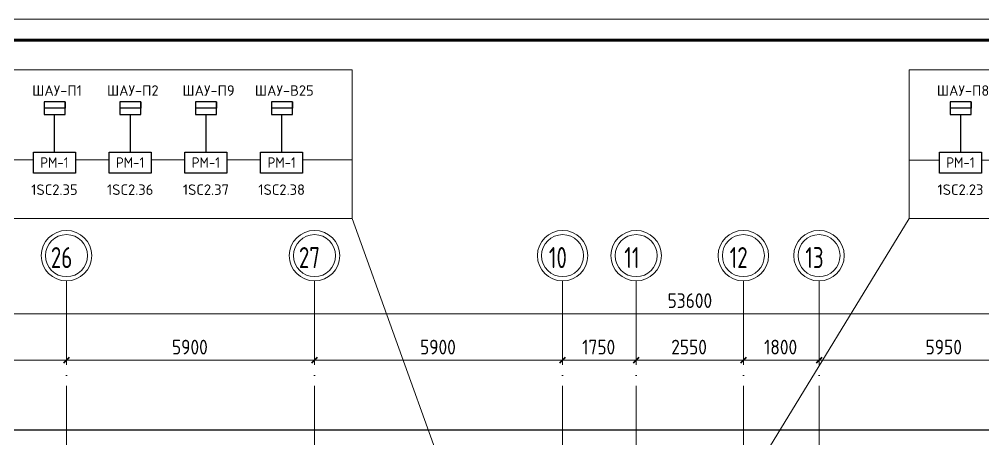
# Model space of a CAD drawing. Header units: millimetres. Extents: x -1073752 to 1436911, y -1379358 to 94781.
# Drawn here: x -1042007 to -1019067, y -766186 to -756179 of the extents above; entities that cross this region are included whole.
import ezdxf
from ezdxf.enums import TextEntityAlignment as Align

# ---------------------------------------------------------------- set-up
doc = ezdxf.new("R2010")
doc.units = ezdxf.units.MM
doc.set_wipeout_variables(frame=1)
doc.linetypes.add('ADSK_Линия сетки', pattern=[25, 20, -2.5, 0, -2.5])
for name, color, linetype, lineweight in [('RC-Линии_связи-Адресные', 5, 'Continuous', 50), ('RC-Прочее_оборудование', 1, 'Continuous', 30), ('АПС', 5, 'Continuous', 30), ('лс', 5, 'Continuous', 30), ('Оси', 252, 'Continuous', 9), ('ОФ_рамка', 8, 'Continuous', 60), ('Размеры', 250, 'Continuous', 9), ('Стены наружные', 7, 'Continuous', 18)]:
    doc.layers.add(name, color=color, linetype=linetype, lineweight=lineweight)
doc.styles.add('GOST Common', font='', dxfattribs={"width": 0.9, "height": 500})
doc.styles.add('GOST Common_1', font='', dxfattribs={"width": 0.9, "height": 350})
doc.styles.add('ICOCPEUR', font='isocpeur.ttf', dxfattribs={"height": 250})
doc.styles.add('ISOCPEUR', font='isocpeur.ttf', dxfattribs={"height": 250})
doc.styles.add('RubezhCAD', font='isocpeur.ttf')
doc.styles.get("Standard").update_dxf_attribs({"font": 'arial.ttf'})
doc.styles.get('GOST Common').set_extended_font_data('GOST 2.304 type A')
doc.styles.get('GOST Common_1').set_extended_font_data('GOST Common')

# ---------------------------------------------------------------- blocks, each defined once
blk = doc.blocks.new('подвал')
at = {"layer": 'Оси', "color": 251, "linetype": 'ADSK_Линия сетки', "ltscale": 100, "true_color": 0x636466}
for p, q in [((-219117, 29968), (-219117, 10062)), ((-213217, 29968), (-213217, 10062)), ((-207317, 29968), (-207317, -28468)), ((-205567, 29968), (-205567, -28468)), ((-203017, 29968), (-203017, -28468)), ((-201217, 29968), (-201217, -28468))]:
    blk.add_line(p, q, dxfattribs=at)
at = {"layer": 'Оси', "color": 251, "lineweight": 20, "true_color": 0x636466}
for centre, radius, start, end in [((-219117, 30568), 600, 0, 180), ((-219117, 30568), 500, 0, 180), ((-213217, 30568), 600, 0, 180), ((-213217, 30568), 500, 0, 180), ((-207317, 30568), 600, 0, 180), ((-207317, 30568), 500, 0, 180), ((-205567, 30568), 600, 0, 180), ((-205567, 30568), 500, 0, 180), ((-203017, 30568), 600, 0, 180), ((-203017, 30568), 500, 0, 180), ((-201217, 30568), 600, 0, 180), ((-201217, 30568), 500, 0, 180), ((-219117, 30568), 600, 180, 0), ((-219117, 30568), 500, 180, 0), ((-213217, 30568), 600, 180, 0), ((-213217, 30568), 500, 180, 0), ((-207317, 30568), 600, 180, 0), ((-207317, 30568), 500, 180, 0), ((-205567, 30568), 600, 180, 0), ((-205567, 30568), 500, 180, 0), ((-203017, 30568), 600, 180, 0), ((-203017, 30568), 500, 180, 0), ((-201217, 30568), 600, 180, 0), ((-201217, 30568), 500, 180, 0)]:
    blk.add_arc(centre, radius, start, end, dxfattribs=at)
at = {"layer": 'Размеры', "color": 251, "lineweight": 20, "true_color": 0x636466}
for p, q in [((-231217, 29184), (-177317, 29184)), ((-219117, 28080), (-219117, 28230)), ((-219117, 28080), (-219117, 28230)), ((-213217, 28080), (-213217, 28230)), ((-213217, 28080), (-213217, 28230)), ((-207317, 28080), (-207317, 28230)), ((-207317, 28080), (-207317, 28230)), ((-205567, 28080), (-205567, 28230)), ((-205567, 28080), (-205567, 28230)), ((-203017, 28080), (-203017, 28230)), ((-203017, 28080), (-203017, 28230)), ((-201217, 28080), (-201217, 28230)), ((-201217, 28080), (-201217, 28230)), ((-225267, 28080), (-219117, 28080)), ((-219117, 28080), (-219117, 28030)), ((-219117, 28080), (-213217, 28080)), ((-219117, 28080), (-219117, 28030)), ((-213217, 28080), (-213217, 28030)), ((-213217, 28080), (-207317, 28080)), ((-213217, 28080), (-213217, 28030)), ((-207317, 28080), (-207317, 28030)), ((-207317, 28080), (-205567, 28080)), ((-207317, 28080), (-207317, 28030)), ((-205567, 28080), (-205567, 28030)), ((-205567, 28080), (-203017, 28080)), ((-205567, 28080), (-205567, 28030)), ((-203017, 28080), (-203017, 28030)), ((-203017, 28080), (-201217, 28080)), ((-203017, 28080), (-203017, 28030)), ((-201217, 28080), (-201217, 28030)), ((-201217, 28080), (-195267, 28080)), ((-201217, 28080), (-201217, 28030))]:
    blk.add_line(p, q, dxfattribs=at)
at = {"layer": 'Размеры', "color": 251, "lineweight": 40, "true_color": 0x636466}
for p, q in [((-219117, 28080), (-219188, 28009)), ((-219117, 28080), (-219188, 28009)), ((-219117, 28080), (-219046, 28151)), ((-219117, 28080), (-219046, 28151)), ((-213217, 28080), (-213288, 28009)), ((-213217, 28080), (-213288, 28009)), ((-213217, 28080), (-213146, 28151)), ((-213217, 28080), (-213146, 28151)), ((-207317, 28080), (-207388, 28009)), ((-207317, 28080), (-207388, 28009)), ((-207317, 28080), (-207246, 28151)), ((-207317, 28080), (-207246, 28151)), ((-205567, 28080), (-205638, 28009)), ((-205567, 28080), (-205638, 28009)), ((-205567, 28080), (-205496, 28151)), ((-205567, 28080), (-205496, 28151)), ((-203017, 28080), (-203088, 28009)), ((-203017, 28080), (-203088, 28009)), ((-203017, 28080), (-202946, 28151)), ((-203017, 28080), (-202946, 28151)), ((-201217, 28080), (-201288, 28009)), ((-201217, 28080), (-201288, 28009)), ((-201217, 28080), (-201146, 28151)), ((-201217, 28080), (-201146, 28151))]:
    blk.add_line(p, q, dxfattribs=at)
at = {"layer": 'Стены наружные', "color": 251, "lineweight": 30, "true_color": 0x636466}
blk.add_line((-177017, 26412), (-231517, 26412), dxfattribs=at)
at = {"layer": 'Оси', "color": 251, "true_color": 0x636466, "style": 'GOST Common', "width": 0.9}
for s, p in [('26', (-219489, 30272)), ('27', (-213589, 30272)), ('10', (-207644, 30272)), ('11', (-205850, 30272)), ('12', (-203344, 30272)), ('13', (-201544, 30272))]:
    blk.add_text(s, height=500, dxfattribs=at).set_placement(p)
at = {"layer": 'Размеры', "color": 251, "lineweight": 20, "true_color": 0x636466, "char_height": 350, "attachment_point": 1, "line_spacing_factor": 1.022761, "style": 'GOST Common_1'}
for s, insert, width in [('53600', (-204819, 29672), 1324.48), ('5900', (-216608, 28567), 1059.58), ('5900', (-210708, 28567), 1059.58), ('1750', (-206851, 28567), 980.83), ('2550', (-204733, 28567), 1059.58), ('1800', (-202526, 28567), 980.83), ('5950', (-198683, 28567), 1059.58)]:
    blk.add_mtext(s, dxfattribs=dict(at, insert=insert, width=width))
blk = doc.blocks.new('А0')
at = {"layer": 'ОФ_рамка', "color": 0, "linetype": 'Continuous', "lineweight": 5, "ltscale": 100}
blk.add_lwpolyline([(341068, -309617), (222168, -309617)], dxfattribs=at)
at = {"layer": 'ОФ_рамка', "color": 0, "linetype": 'Continuous', "ltscale": 100}
blk.add_lwpolyline([(340568, -310117), (224168, -310117)], dxfattribs=at)
blk = doc.blocks.new('РМ1')
at = {"layer": 'RC-Прочее_оборудование'}
blk.add_point((0, 0), dxfattribs=at)
blk.add_wipeout([(5, 2.5), (5, -2.5), (-5, -2.5), (-5, 2.5)]).dxf.layer = 'RC-Прочее_оборудование'
blk.add_wipeout([(-5, -2.5), (-5, 2.5), (5, 2.5), (5, -2.5)]).dxf.layer = 'RC-Прочее_оборудование'
for p, q in [((-5, 2.5), (5, 2.5)), ((-5, -2.5), (-5, 2.5)), ((-5, 2.5), (-5, 2.5)), ((5, 2.5), (5, -2.5)), ((5, -2.5), (-5, -2.5))]:
    blk.add_line(p, q, dxfattribs=at)
at = {"layer": 'RC-Прочее_оборудование', "ltscale": 100, "style": 'ISOCPEUR', "width": 0.9}
blk.add_text('РМ-1', height=2.5, dxfattribs=at).set_placement((0, 0), align=Align.MIDDLE)
at = {"layer": 'RC-Прочее_оборудование'}
blk.add_attdef('PSTN', text='', height=2.5, dxfattribs=at).set_placement((5.72, 2.54), align=Align.BOTTOM_CENTER)

msp = doc.modelspace()

# ---------------------------------------------------------------- linework, layer by layer
at = {"layer": 'АПС', "color": 7, "lineweight": 30}
for points in [[(-1040915.2, -758145.4), (-1041415.2, -758145.4), (-1041415.2, -758445.4), (-1040915.2, -758445.4), (-1040915.2, -758145.4), (-1040915.2, -758295.4), (-1041415.2, -758295.4)], [(-1039113.5, -758145.4), (-1039613.5, -758145.4), (-1039613.5, -758445.4), (-1039113.5, -758445.4), (-1039113.5, -758145.4), (-1039113.5, -758295.4), (-1039613.5, -758295.4)], [(-1037311.8, -758145.4), (-1037811.8, -758145.4), (-1037811.8, -758445.4), (-1037311.8, -758445.4), (-1037311.8, -758145.4), (-1037311.8, -758295.4), (-1037811.8, -758295.4)], [(-1035510.2, -758145.4), (-1036010.2, -758145.4), (-1036010.2, -758445.4), (-1035510.2, -758445.4), (-1035510.2, -758145.4), (-1035510.2, -758295.4), (-1036010.2, -758295.4)], [(-1019364.4, -758145.4), (-1019864.4, -758145.4), (-1019864.4, -758445.4), (-1019364.4, -758445.4), (-1019364.4, -758145.4), (-1019364.4, -758295.4), (-1019864.4, -758295.4)]]:
    msp.add_lwpolyline(points, dxfattribs=at)
at = {"layer": 'лс'}
for p, q in [((-1034089.2, -759526.3), (-1046716.4, -759537)), ((-1012538.4, -759526.3), (-1020836.5, -759537))]:
    msp.add_line(p, q, dxfattribs=at)
at = {"layer": 'лс', "color": 0, "lineweight": 20}
for p, q in [((-1034089.2, -760921.9), (-1028843.4, -775484.9)), ((-1020836.5, -760921.9), (-1024336.9, -766650.1))]:
    msp.add_line(p, q, dxfattribs=at)
for points in [[(-1046716.4, -757383.1), (-1034089.2, -757383.1), (-1034089.2, -760921.9), (-1046716.4, -760921.9)], [(-1020836.5, -757383.1), (-1012538.4, -757383.1), (-1012538.4, -760921.9), (-1020836.5, -760921.9)]]:
    msp.add_lwpolyline(points, close=True, dxfattribs=at)
at = {"layer": 'лс', "color": 96, "true_color": 0x008800}
for points in [[(-1041165.2, -759339.3), (-1041165.2, -758445.4)], [(-1039363.5, -759339.3), (-1039363.5, -758445.4)], [(-1037561.8, -759339.3), (-1037561.8, -758445.4)], [(-1035760.2, -759339.3), (-1035760.2, -758445.4)], [(-1019614.4, -759339.3), (-1019614.4, -758445.4)]]:
    msp.add_lwpolyline(points, dxfattribs=at)

# ---------------------------------------------------------------- block references
msp.add_blockref('подвал', (-821766.8, -792372.8))
at = {"layer": 'ОФ_рамка', "color": 0, "lineweight": -2}
msp.add_blockref('А0', (-1295919.6, -446562.6), dxfattribs=at)

# ---------------------------------------------------------------- texts
at = {"layer": 'RC-Линии_связи-Адресные', "color": 0, "linetype": 'Continuous', "lineweight": 40, "ltscale": 15, "char_height": 250, "width": 2971.683, "attachment_point": 8, "style": 'ICOCPEUR'}
for s, insert in [('ШАУ-П1', (-1041108.4, -758001.2)), ('ШАУ-П2', (-1039306.7, -758001.2)), ('ШАУ-П9', (-1037505.1, -758001.2)), ('ШАУ-В25', (-1035703.4, -758001.2)), ('ШАУ-П8', (-1019557.6, -758001.2))]:
    msp.add_mtext(s, dxfattribs=dict(at, insert=insert))

# ---------------------------------------------------------------- next in the draw order: block references
ref = msp.add_blockref('РМ1', (-1041172, -759589.5), dxfattribs=dict(xscale=100, yscale=100, zscale=100))
ref.add_attrib('PSTN', '1SC2.35', dxfattribs={"layer": 'RC-Прочее_оборудование', "color": 0, "height": 250, "style": 'RubezhCAD'}).set_placement((-1041172, -760109.5), align=Align.TOP_CENTER)
ref = msp.add_blockref('РМ1', (-1039370.3, -759589.5), dxfattribs=dict(xscale=100, yscale=100, zscale=100))
ref.add_attrib('PSTN', '1SC2.36', dxfattribs={"layer": 'RC-Прочее_оборудование', "color": 0, "height": 250, "style": 'RubezhCAD'}).set_placement((-1039370.3, -760109.5), align=Align.TOP_CENTER)
ref = msp.add_blockref('РМ1', (-1037568.6, -759589.5), dxfattribs=dict(xscale=100, yscale=100, zscale=100))
ref.add_attrib('PSTN', '1SC2.37', dxfattribs={"layer": 'RC-Прочее_оборудование', "color": 0, "height": 250, "style": 'RubezhCAD'}).set_placement((-1037568.6, -760109.5), align=Align.TOP_CENTER)
ref = msp.add_blockref('РМ1', (-1035767, -759589.5), dxfattribs=dict(xscale=100, yscale=100, zscale=100))
ref.add_attrib('PSTN', '1SC2.38', dxfattribs={"layer": 'RC-Прочее_оборудование', "color": 0, "height": 250, "style": 'RubezhCAD'}).set_placement((-1035767, -760109.5), align=Align.TOP_CENTER)
ref = msp.add_blockref('РМ1', (-1019621.2, -759589.5), dxfattribs=dict(xscale=100, yscale=100, zscale=100))
ref.add_attrib('PSTN', '1SC2.23', dxfattribs={"layer": 'RC-Прочее_оборудование', "color": 0, "height": 250, "style": 'RubezhCAD'}).set_placement((-1019621.2, -760109.5), align=Align.TOP_CENTER)

doc.saveas('drawing.dxf')
